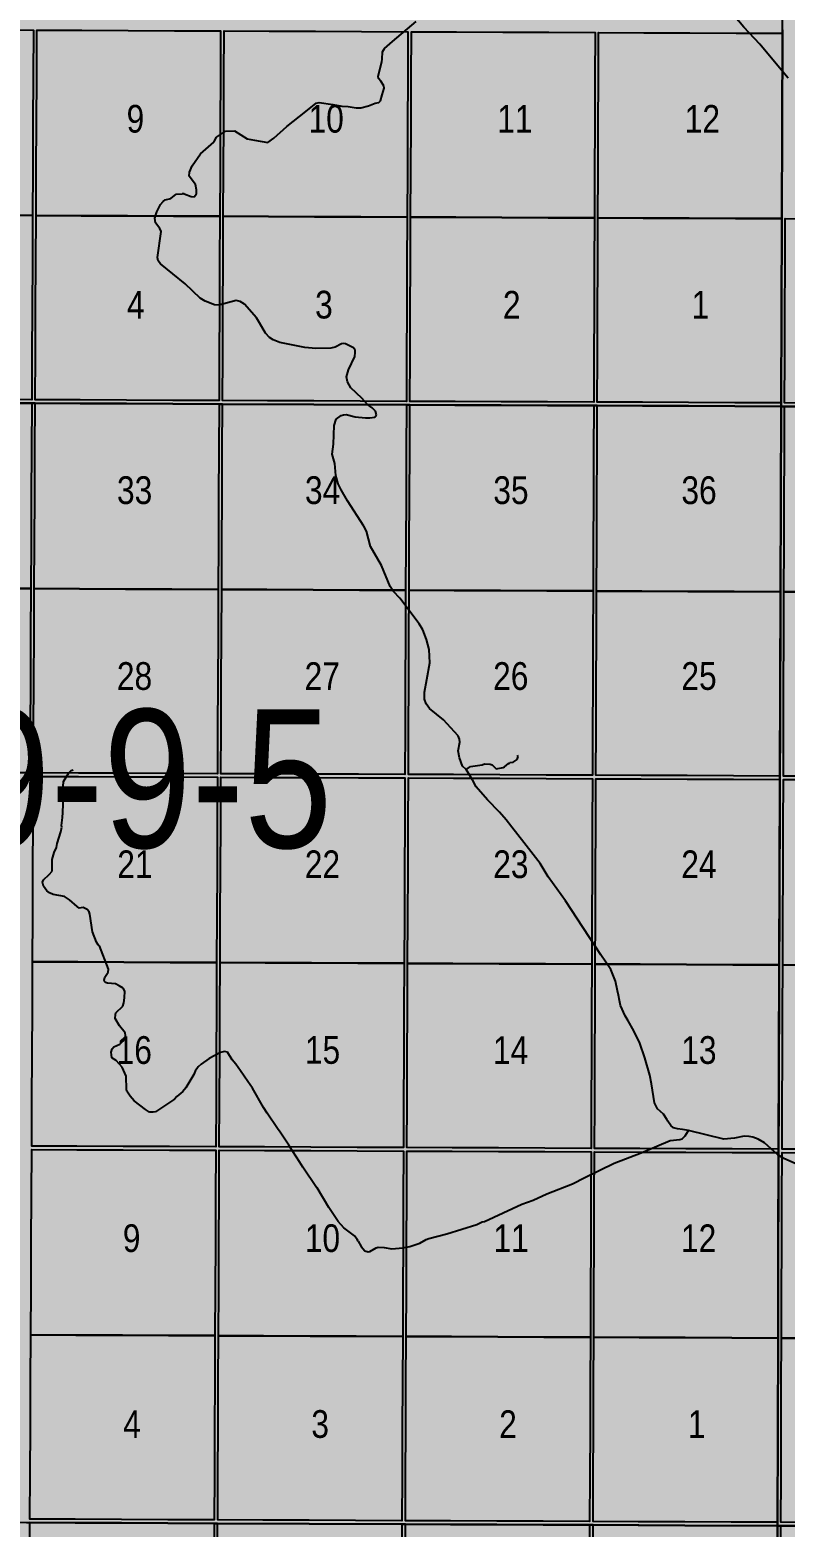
# Model space of a CAD drawing. Extents: x 639460 to 650829, y 5702863 to 5715975.
# Drawn here: x 644985.8 to 645204, y 5712213.6 to 5712646.2 of the extents above; entities that cross this region are included whole.
import ezdxf

# ---------------------------------------------------------------- set-up
doc = ezdxf.new("R2010")
doc.units = 0
doc.header["$LTSCALE"] = 5
doc.linetypes.add('DASHED2', pattern=[9.525, 6.35, -3.175])
doc.layers.add('Quarters', color=8, linetype='Continuous')
doc.layers.add('RoadSeg', color=57, linetype='DASHED2')
doc.layers.add('ROUTE-MAP-BACKGROUND-H', color=7, linetype='Continuous', true_color=0xf0ebff)
doc.styles.add('120', font='ARIALN.TTF', dxfattribs={"height": 13})

msp = doc.modelspace()

# ---------------------------------------------------------------- hatches: boundary and pattern name
at = {"layer": 'ROUTE-MAP-BACKGROUND-H'}
h = msp.add_hatch(color=256, dxfattribs=at)
h.dxf.hatch_style = 1
h.paths.add_polyline_path([(644722.08, 5712923.1), (644716.33, 5711989.96), (646823.87, 5711989.96), (646818.02, 5712923.32)])

# ---------------------------------------------------------------- linework, layer by layer
at = {"layer": 'Quarters'}
for points in [[(645230.27, 5712537.37), (645203.87, 5712537.43), (645202.87, 5712537.43), (645202.87, 5712538.44), (645202.96, 5712564.89), (645203.05, 5712591.67), (645203.14, 5712618.45), (645203.23, 5712645.24), (645203.24, 5712646.24), (645203.33, 5712672.69), (645203.42, 5712699.48), (645203.51, 5712726.26), (645203.59, 5712753.04), (645203.6, 5712754.05), (645203.68, 5712780.5), (645203.77, 5712807.28), (645203.86, 5712834.07), (645203.95, 5712860.66), (645204.95, 5712860.66)], [(645203.24, 5712646.24), (645203.23, 5712645.24), (645203.14, 5712618.45), (645203.05, 5712591.67), (645202.96, 5712564.89), (645202.87, 5712538.44), (645202.87, 5712537.43), (645202.87, 5712537.43), (645176.14, 5712537.54), (645149.74, 5712537.65), (645148.74, 5712537.65), (645122.01, 5712537.76), (645095.61, 5712537.88), (645094.61, 5712537.88), (645067.88, 5712537.99), (645041.48, 5712538.1), (645040.47, 5712538.11), (645013.75, 5712538.22), (644987.35, 5712538.33), (644986.35, 5712538.34), (644959.62, 5712538.45)], [(644959.62, 5712538.45), (644986.35, 5712538.34), (644987.35, 5712538.33), (645013.75, 5712538.22), (645040.47, 5712538.11), (645041.48, 5712538.1), (645067.88, 5712537.99), (645094.61, 5712537.88), (645095.61, 5712537.88), (645122.01, 5712537.76), (645148.74, 5712537.65), (645149.74, 5712537.65), (645176.14, 5712537.54), (645202.87, 5712537.43), (645202.78, 5712510.65), (645202.69, 5712483.87), (645202.6, 5712457.08), (645202.51, 5712430.63), (645202.51, 5712429.63), (645202.42, 5712402.85), (645202.33, 5712376.06), (645202.24, 5712349.28), (645202.15, 5712322.83), (645202.14, 5712321.83), (645202.06, 5712295.04), (645201.97, 5712268.26), (645201.88, 5712241.47), (645201.79, 5712215.02), (645201.78, 5712214.02), (645201.78, 5712214.02), (645175, 5712214.14), (645148.55, 5712214.25), (645147.55, 5712214.25), (645120.77, 5712214.37), (645094.32, 5712214.48), (645093.32, 5712214.48), (645066.53, 5712214.6), (645040.08, 5712214.71), (645039.08, 5712214.71), (645012.29, 5712214.83), (644985.84, 5712214.94)], [(645229.24, 5712213.96), (645202.79, 5712214.02), (645201.78, 5712214.02), (645201.79, 5712215.02), (645201.88, 5712241.47), (645201.97, 5712268.26), (645202.06, 5712295.04), (645202.14, 5712321.83), (645202.15, 5712322.83), (645202.24, 5712349.28), (645202.33, 5712376.06), (645202.42, 5712402.85), (645202.51, 5712429.63), (645202.51, 5712430.63), (645202.6, 5712457.08), (645202.69, 5712483.87), (645202.78, 5712510.65), (645202.87, 5712537.43), (645203.87, 5712537.43), (645230.27, 5712537.37)], [(644876.23, 5712188.62), (644876.37, 5712215.4), (644877.37, 5712215.4), (644903.82, 5712215.29), (644930.6, 5712215.18), (644931.61, 5712215.17), (644958.06, 5712215.06), (644984.84, 5712214.95), (644985.84, 5712214.94), (645012.29, 5712214.83), (645039.08, 5712214.71), (645040.08, 5712214.71), (645066.53, 5712214.6), (645093.32, 5712214.48), (645094.32, 5712214.48), (645120.77, 5712214.37), (645147.55, 5712214.25), (645148.55, 5712214.25), (645175, 5712214.14), (645201.78, 5712214.02), (645201.69, 5712187.24)], [(645201.69, 5712187.24), (645201.78, 5712214.02), (645202.79, 5712214.02), (645229.24, 5712213.96), (645256.02, 5712213.89), (645257.02, 5712213.89), (645283.47, 5712213.83), (645310.26, 5712213.77), (645311.26, 5712213.76), (645337.71, 5712213.7), (645364.49, 5712213.64)]]:
    msp.add_lwpolyline(points, dxfattribs=at)
for points in [[(644946.52, 5712592.74), (644933.5, 5712592.8), (644933.56, 5712606.19), (644933.63, 5712619.58), (644933.7, 5712632.97), (644933.76, 5712646.36), (644946.78, 5712646.31), (644960.14, 5712646.25), (644973.49, 5712646.19), (644986.85, 5712646.14), (644986.79, 5712632.75), (644986.72, 5712619.36), (644986.66, 5712605.96), (644986.6, 5712592.57), (644973.24, 5712592.63), (644959.88, 5712592.68), (644946.52, 5712592.74)], [(645000.63, 5712592.51), (644987.6, 5712592.57), (644987.67, 5712605.96), (644987.73, 5712619.35), (644987.79, 5712632.74), (644987.85, 5712646.13), (645000.87, 5712646.08), (645014.23, 5712646.02), (645027.58, 5712645.97), (645040.94, 5712645.91), (645040.88, 5712632.52), (645040.82, 5712619.13), (645040.77, 5712605.74), (645040.71, 5712592.34), (645027.35, 5712592.4), (645013.99, 5712592.46), (645000.63, 5712592.51)], [(645054.74, 5712592.28), (645041.71, 5712592.34), (645041.77, 5712605.73), (645041.83, 5712619.12), (645041.89, 5712632.51), (645041.94, 5712645.91), (645054.97, 5712645.85), (645068.33, 5712645.79), (645081.68, 5712645.74), (645095.04, 5712645.68), (645094.99, 5712632.29), (645094.93, 5712618.9), (645094.88, 5712605.51), (645094.83, 5712592.12), (645081.46, 5712592.17), (645068.1, 5712592.23), (645054.74, 5712592.28)], [(645108.86, 5712592.06), (645095.83, 5712592.11), (645095.88, 5712605.5), (645095.94, 5712618.89), (645095.99, 5712632.29), (645096.05, 5712645.68), (645109.07, 5712645.62), (645122.42, 5712645.56), (645135.78, 5712645.51), (645149.14, 5712645.45), (645149.09, 5712632.06), (645149.04, 5712618.67), (645148.99, 5712605.28), (645148.94, 5712591.89), (645135.58, 5712591.94), (645122.22, 5712592), (645108.86, 5712592.06)], [(645162.97, 5712591.83), (645149.94, 5712591.88), (645149.99, 5712605.27), (645150.04, 5712618.66), (645150.09, 5712632.06), (645150.14, 5712645.45), (645163.16, 5712645.4), (645176.52, 5712645.34), (645189.88, 5712645.29), (645203.23, 5712645.24), (645203.19, 5712631.85), (645203.14, 5712618.45), (645203.1, 5712605.06), (645203.05, 5712591.67), (645189.69, 5712591.72), (645176.33, 5712591.78), (645162.97, 5712591.83)], [(644946.26, 5712539.51), (644933.23, 5712539.56), (644933.29, 5712552.62), (644933.36, 5712566.01), (644933.43, 5712579.4), (644933.5, 5712592.8), (644946.52, 5712592.74), (644959.88, 5712592.68), (644973.24, 5712592.63), (644986.6, 5712592.57), (644986.54, 5712579.18), (644986.48, 5712565.79), (644986.41, 5712552.4), (644986.35, 5712539.34), (644972.99, 5712539.4), (644959.62, 5712539.45), (644946.26, 5712539.51)], [(645000.39, 5712539.28), (644987.36, 5712539.34), (644987.42, 5712552.39), (644987.48, 5712565.78), (644987.54, 5712579.18), (644987.6, 5712592.57), (645000.63, 5712592.51), (645013.99, 5712592.46), (645027.35, 5712592.4), (645040.71, 5712592.34), (645040.65, 5712578.95), (645040.59, 5712565.56), (645040.53, 5712552.17), (645040.48, 5712539.11), (645027.11, 5712539.17), (645013.75, 5712539.23), (645000.39, 5712539.28)], [(645054.51, 5712539.05), (645041.48, 5712539.11), (645041.54, 5712552.16), (645041.6, 5712565.56), (645041.66, 5712578.95), (645041.71, 5712592.34), (645054.74, 5712592.28), (645068.1, 5712592.23), (645081.46, 5712592.17), (645094.83, 5712592.12), (645094.77, 5712578.72), (645094.72, 5712565.33), (645094.67, 5712551.94), (645094.61, 5712538.88), (645081.25, 5712538.94), (645067.88, 5712539), (645054.51, 5712539.05)], [(645108.65, 5712538.82), (645095.62, 5712538.88), (645095.67, 5712551.94), (645095.72, 5712565.33), (645095.78, 5712578.72), (645095.83, 5712592.11), (645108.86, 5712592.06), (645122.22, 5712592), (645135.58, 5712591.94), (645148.94, 5712591.89), (645148.89, 5712578.49), (645148.84, 5712565.1), (645148.79, 5712551.71), (645148.74, 5712538.65), (645135.38, 5712538.71), (645122.01, 5712538.77), (645108.65, 5712538.82)], [(645162.78, 5712538.6), (645149.75, 5712538.65), (645149.8, 5712551.71), (645149.85, 5712565.1), (645149.89, 5712578.49), (645149.94, 5712591.88), (645162.97, 5712591.83), (645176.33, 5712591.78), (645189.69, 5712591.72), (645203.05, 5712591.67), (645203.01, 5712578.28), (645202.96, 5712564.89), (645202.92, 5712551.49), (645202.87, 5712538.44), (645189.51, 5712538.49), (645176.14, 5712538.54), (645162.78, 5712538.6)], [(645216.91, 5712538.4), (645203.88, 5712538.43), (645203.92, 5712551.49), (645203.97, 5712564.88), (645204.01, 5712578.28), (645204.06, 5712591.67), (645217.08, 5712591.64), (645230.44, 5712591.61), (645243.8, 5712591.58), (645257.16, 5712591.54), (645257.12, 5712578.15), (645257.08, 5712564.76), (645257.04, 5712551.37), (645257, 5712538.31), (645243.64, 5712538.34), (645230.27, 5712538.37), (645216.91, 5712538.4)], [(644945.99, 5712484.94), (644932.96, 5712485), (644933.02, 5712498.39), (644933.09, 5712511.78), (644933.16, 5712525.17), (644933.22, 5712538.56), (644946.25, 5712538.51), (644959.62, 5712538.45), (644972.98, 5712538.39), (644986.35, 5712538.34), (644986.28, 5712524.95), (644986.22, 5712511.55), (644986.16, 5712498.16), (644986.1, 5712484.77), (644972.73, 5712484.83), (644959.36, 5712484.89), (644945.99, 5712484.94)], [(645000.14, 5712484.71), (644987.1, 5712484.77), (644987.16, 5712498.16), (644987.23, 5712511.55), (644987.29, 5712524.94), (644987.35, 5712538.33), (645000.38, 5712538.28), (645013.75, 5712538.22), (645027.11, 5712538.16), (645040.47, 5712538.11), (645040.42, 5712524.72), (645040.36, 5712511.33), (645040.3, 5712497.94), (645040.24, 5712484.54), (645026.87, 5712484.6), (645013.5, 5712484.66), (645000.14, 5712484.71)], [(645054.28, 5712484.48), (645041.25, 5712484.54), (645041.3, 5712497.93), (645041.36, 5712511.32), (645041.42, 5712524.71), (645041.48, 5712538.1), (645054.51, 5712538.05), (645067.88, 5712537.99), (645081.24, 5712537.94), (645094.61, 5712537.88), (645094.56, 5712524.49), (645094.5, 5712511.1), (645094.45, 5712497.71), (645094.39, 5712484.32), (645081.02, 5712484.37), (645067.65, 5712484.43), (645054.28, 5712484.48)], [(645108.43, 5712484.26), (645095.4, 5712484.31), (645095.45, 5712497.7), (645095.51, 5712511.09), (645095.56, 5712524.48), (645095.61, 5712537.88), (645108.64, 5712537.82), (645122.01, 5712537.76), (645135.37, 5712537.71), (645148.74, 5712537.65), (645148.69, 5712524.26), (645148.64, 5712510.87), (645148.59, 5712497.48), (645148.54, 5712484.09), (645135.17, 5712484.14), (645121.8, 5712484.2), (645108.43, 5712484.26)], [(645162.58, 5712484.03), (645149.55, 5712484.08), (645149.6, 5712497.47), (645149.65, 5712510.86), (645149.69, 5712524.25), (645149.74, 5712537.65), (645162.77, 5712537.59), (645176.14, 5712537.54), (645189.5, 5712537.49), (645202.87, 5712537.43), (645202.82, 5712524.04), (645202.78, 5712510.65), (645202.73, 5712497.26), (645202.69, 5712483.87), (645189.32, 5712483.92), (645175.95, 5712483.97), (645162.58, 5712484.03)], [(645216.73, 5712483.83), (645203.69, 5712483.86), (645203.74, 5712497.26), (645203.78, 5712510.65), (645203.83, 5712524.04), (645203.87, 5712537.43), (645216.9, 5712537.4), (645230.27, 5712537.37), (645243.63, 5712537.34), (645257, 5712537.31), (645256.96, 5712523.91), (645256.92, 5712510.52), (645256.87, 5712497.13), (645256.83, 5712483.74), (645243.47, 5712483.77), (645230.1, 5712483.8), (645216.73, 5712483.83)], [(644945.73, 5712431.71), (644932.69, 5712431.77), (644932.76, 5712444.82), (644932.82, 5712458.21), (644932.89, 5712471.61), (644932.96, 5712485), (644945.99, 5712484.94), (644959.36, 5712484.89), (644972.73, 5712484.83), (644986.1, 5712484.77), (644986.04, 5712471.38), (644985.97, 5712457.99), (644985.91, 5712444.6), (644985.85, 5712431.54), (644972.48, 5712431.6), (644959.1, 5712431.66), (644945.73, 5712431.71)], [(644999.89, 5712431.48), (644986.85, 5712431.54), (644986.91, 5712444.59), (644986.98, 5712457.99), (644987.04, 5712471.38), (644987.1, 5712484.77), (645000.14, 5712484.71), (645013.5, 5712484.66), (645026.87, 5712484.6), (645040.24, 5712484.54), (645040.18, 5712471.15), (645040.13, 5712457.76), (645040.07, 5712444.37), (645040.01, 5712431.31), (645026.64, 5712431.37), (645013.27, 5712431.43), (644999.89, 5712431.48)], [(645054.06, 5712431.26), (645041.02, 5712431.31), (645041.07, 5712444.37), (645041.13, 5712457.76), (645041.19, 5712471.15), (645041.25, 5712484.54), (645054.28, 5712484.48), (645067.65, 5712484.43), (645081.02, 5712484.37), (645094.39, 5712484.32), (645094.34, 5712470.92), (645094.29, 5712457.53), (645094.23, 5712444.14), (645094.18, 5712431.09), (645080.81, 5712431.14), (645067.43, 5712431.2), (645054.06, 5712431.26)], [(645108.22, 5712431.03), (645095.19, 5712431.08), (645095.24, 5712444.14), (645095.29, 5712457.53), (645095.34, 5712470.92), (645095.4, 5712484.31), (645108.43, 5712484.26), (645121.8, 5712484.2), (645135.17, 5712484.14), (645148.54, 5712484.09), (645148.49, 5712470.69), (645148.44, 5712457.3), (645148.39, 5712443.91), (645148.35, 5712430.86), (645134.97, 5712430.91), (645121.6, 5712430.97), (645108.22, 5712431.03)], [(645162.39, 5712430.8), (645149.35, 5712430.85), (645149.4, 5712443.91), (645149.45, 5712457.3), (645149.5, 5712470.69), (645149.55, 5712484.08), (645162.58, 5712484.03), (645175.95, 5712483.97), (645189.32, 5712483.92), (645202.69, 5712483.87), (645202.64, 5712470.47), (645202.6, 5712457.08), (645202.55, 5712443.69), (645202.51, 5712430.63), (645189.14, 5712430.69), (645175.76, 5712430.74), (645162.39, 5712430.8)], [(645216.55, 5712430.6), (645203.51, 5712430.63), (645203.56, 5712443.69), (645203.6, 5712457.08), (645203.65, 5712470.47), (645203.69, 5712483.86), (645216.73, 5712483.83), (645230.1, 5712483.8), (645243.47, 5712483.77), (645256.83, 5712483.74), (645256.79, 5712470.35), (645256.75, 5712456.96), (645256.71, 5712443.56), (645256.67, 5712430.51), (645243.3, 5712430.54), (645229.93, 5712430.57), (645216.55, 5712430.6)], [(644999.64, 5712376.92), (644986.6, 5712376.97), (644986.66, 5712390.36), (644986.72, 5712403.75), (644986.79, 5712417.14), (644986.85, 5712430.53), (644999.89, 5712430.48), (645013.26, 5712430.42), (645026.63, 5712430.37), (645040.01, 5712430.31), (645039.95, 5712416.92), (645039.89, 5712403.53), (645039.83, 5712390.14), (645039.78, 5712376.75), (645026.4, 5712376.8), (645013.02, 5712376.86), (644999.64, 5712376.92)], [(645053.83, 5712376.69), (645040.78, 5712376.74), (645040.84, 5712390.13), (645040.9, 5712403.52), (645040.95, 5712416.92), (645041.01, 5712430.31), (645054.05, 5712430.25), (645067.43, 5712430.2), (645080.8, 5712430.14), (645094.18, 5712430.08), (645094.12, 5712416.69), (645094.07, 5712403.3), (645094.02, 5712389.91), (645093.96, 5712376.52), (645080.58, 5712376.57), (645067.2, 5712376.63), (645053.83, 5712376.69)], [(645108.01, 5712376.46), (645094.97, 5712376.51), (645095.02, 5712389.9), (645095.07, 5712403.3), (645095.13, 5712416.69), (645095.18, 5712430.08), (645108.22, 5712430.02), (645121.59, 5712429.97), (645134.97, 5712429.91), (645148.34, 5712429.85), (645148.29, 5712416.46), (645148.24, 5712403.07), (645148.19, 5712389.68), (645148.15, 5712376.29), (645134.77, 5712376.34), (645121.39, 5712376.4), (645108.01, 5712376.46)], [(645162.19, 5712376.23), (645149.15, 5712376.28), (645149.2, 5712389.67), (645149.25, 5712403.07), (645149.3, 5712416.46), (645149.35, 5712429.85), (645162.39, 5712429.79), (645175.76, 5712429.74), (645189.13, 5712429.68), (645202.51, 5712429.63), (645202.46, 5712416.24), (645202.42, 5712402.85), (645202.37, 5712389.45), (645202.33, 5712376.06), (645188.95, 5712376.12), (645175.57, 5712376.17), (645162.19, 5712376.23)], [(645216.37, 5712376.03), (645203.33, 5712376.06), (645203.38, 5712389.45), (645203.42, 5712402.84), (645203.47, 5712416.24), (645203.51, 5712429.63), (645216.55, 5712429.6), (645229.92, 5712429.57), (645243.3, 5712429.53), (645256.67, 5712429.5), (645256.63, 5712416.11), (645256.59, 5712402.72), (645256.55, 5712389.33), (645256.51, 5712375.94), (645243.13, 5712375.97), (645229.75, 5712376), (645216.37, 5712376.03)], [(644999.4, 5712323.69), (644986.35, 5712323.74), (644986.41, 5712336.8), (644986.47, 5712350.19), (644986.54, 5712363.58), (644986.6, 5712376.97), (644999.64, 5712376.92), (645013.02, 5712376.86), (645026.4, 5712376.8), (645039.78, 5712376.75), (645039.72, 5712363.36), (645039.66, 5712349.96), (645039.6, 5712336.57), (645039.55, 5712323.52), (645026.16, 5712323.57), (645012.78, 5712323.63), (644999.4, 5712323.69)], [(645053.6, 5712323.46), (645040.55, 5712323.51), (645040.61, 5712336.57), (645040.67, 5712349.96), (645040.72, 5712363.35), (645040.78, 5712376.74), (645053.83, 5712376.69), (645067.2, 5712376.63), (645080.58, 5712376.57), (645093.96, 5712376.52), (645093.91, 5712363.13), (645093.86, 5712349.74), (645093.8, 5712336.34), (645093.75, 5712323.29), (645080.37, 5712323.34), (645066.98, 5712323.4), (645053.6, 5712323.46)], [(645107.8, 5712323.23), (645094.75, 5712323.28), (645094.81, 5712336.34), (645094.86, 5712349.73), (645094.91, 5712363.12), (645094.97, 5712376.51), (645108.01, 5712376.46), (645121.39, 5712376.4), (645134.77, 5712376.34), (645148.15, 5712376.29), (645148.1, 5712362.9), (645148.05, 5712349.5), (645148, 5712336.11), (645147.95, 5712323.06), (645134.57, 5712323.11), (645121.19, 5712323.17), (645107.8, 5712323.23)], [(645162, 5712323), (645148.95, 5712323.05), (645149, 5712336.11), (645149.05, 5712349.5), (645149.1, 5712362.89), (645149.15, 5712376.28), (645162.19, 5712376.23), (645175.57, 5712376.17), (645188.95, 5712376.12), (645202.33, 5712376.06), (645202.28, 5712362.67), (645202.24, 5712349.28), (645202.19, 5712335.89), (645202.15, 5712322.83), (645188.77, 5712322.89), (645175.38, 5712322.94), (645162, 5712323)], [(645216.2, 5712322.8), (645203.15, 5712322.83), (645203.2, 5712335.88), (645203.24, 5712349.28), (645203.29, 5712362.67), (645203.33, 5712376.06), (645216.37, 5712376.03), (645229.75, 5712376), (645243.13, 5712375.97), (645256.51, 5712375.94), (645256.47, 5712362.54), (645256.43, 5712349.15), (645256.39, 5712335.76), (645256.35, 5712322.7), (645242.97, 5712322.73), (645229.58, 5712322.77), (645216.2, 5712322.8)], [(644999.15, 5712269.12), (644986.1, 5712269.17), (644986.16, 5712282.57), (644986.22, 5712295.96), (644986.28, 5712309.35), (644986.35, 5712322.74), (644999.39, 5712322.68), (645012.78, 5712322.63), (645026.16, 5712322.57), (645039.54, 5712322.51), (645039.49, 5712309.12), (645039.43, 5712295.73), (645039.37, 5712282.34), (645039.31, 5712268.95), (645025.92, 5712269.01), (645012.54, 5712269.06), (644999.15, 5712269.12)], [(645053.37, 5712268.89), (645040.32, 5712268.94), (645040.37, 5712282.34), (645040.43, 5712295.73), (645040.49, 5712309.12), (645040.55, 5712322.51), (645053.6, 5712322.45), (645066.98, 5712322.4), (645080.36, 5712322.34), (645093.75, 5712322.28), (645093.69, 5712308.89), (645093.64, 5712295.5), (645093.59, 5712282.11), (645093.53, 5712268.72), (645080.14, 5712268.78), (645066.76, 5712268.83), (645053.37, 5712268.89)], [(645107.59, 5712268.66), (645094.54, 5712268.71), (645094.59, 5712282.11), (645094.64, 5712295.5), (645094.7, 5712308.89), (645094.75, 5712322.28), (645107.8, 5712322.22), (645121.18, 5712322.17), (645134.56, 5712322.11), (645147.95, 5712322.05), (645147.9, 5712308.66), (645147.85, 5712295.27), (645147.8, 5712281.88), (645147.75, 5712268.49), (645134.36, 5712268.54), (645120.98, 5712268.6), (645107.59, 5712268.66)], [(645161.81, 5712268.43), (645148.75, 5712268.48), (645148.8, 5712281.87), (645148.85, 5712295.27), (645148.9, 5712308.66), (645148.95, 5712322.05), (645162, 5712321.99), (645175.38, 5712321.94), (645188.76, 5712321.88), (645202.14, 5712321.83), (645202.1, 5712308.43), (645202.06, 5712295.04), (645202.01, 5712281.65), (645201.97, 5712268.26), (645188.58, 5712268.31), (645175.19, 5712268.37), (645161.81, 5712268.43)], [(645216.02, 5712268.22), (645202.97, 5712268.26), (645203.01, 5712281.65), (645203.06, 5712295.04), (645203.1, 5712308.43), (645203.15, 5712321.82), (645216.2, 5712321.79), (645229.58, 5712321.76), (645242.96, 5712321.73), (645256.34, 5712321.7), (645256.3, 5712308.31), (645256.26, 5712294.91), (645256.22, 5712281.52), (645256.18, 5712268.13), (645242.8, 5712268.16), (645229.41, 5712268.19), (645216.02, 5712268.22)], [(644998.91, 5712215.89), (644985.85, 5712215.95), (644985.91, 5712229), (644985.97, 5712242.39), (644986.03, 5712255.78), (644986.1, 5712269.17), (644999.15, 5712269.12), (645012.54, 5712269.06), (645025.92, 5712269.01), (645039.31, 5712268.95), (645039.25, 5712255.56), (645039.2, 5712242.17), (645039.14, 5712228.78), (645039.08, 5712215.72), (645025.69, 5712215.78), (645012.3, 5712215.83), (644998.91, 5712215.89)], [(645053.14, 5712215.66), (645040.09, 5712215.71), (645040.14, 5712228.77), (645040.2, 5712242.16), (645040.26, 5712255.55), (645040.32, 5712268.94), (645053.37, 5712268.89), (645066.76, 5712268.83), (645080.14, 5712268.78), (645093.53, 5712268.72), (645093.48, 5712255.33), (645093.43, 5712241.94), (645093.37, 5712228.54), (645093.32, 5712215.49), (645079.93, 5712215.55), (645066.54, 5712215.6), (645053.14, 5712215.66)], [(645107.38, 5712215.43), (645094.32, 5712215.48), (645094.38, 5712228.54), (645094.43, 5712241.93), (645094.48, 5712255.32), (645094.54, 5712268.71), (645107.59, 5712268.66), (645120.98, 5712268.6), (645134.36, 5712268.54), (645147.75, 5712268.49), (645147.7, 5712255.1), (645147.65, 5712241.7), (645147.6, 5712228.31), (645147.55, 5712215.26), (645134.16, 5712215.31), (645120.77, 5712215.37), (645107.38, 5712215.43)], [(645161.61, 5712215.2), (645148.56, 5712215.25), (645148.61, 5712228.31), (645148.66, 5712241.7), (645148.7, 5712255.09), (645148.75, 5712268.48), (645161.81, 5712268.43), (645175.19, 5712268.37), (645188.58, 5712268.31), (645201.97, 5712268.26), (645201.92, 5712254.87), (645201.88, 5712241.47), (645201.83, 5712228.08), (645201.79, 5712215.02), (645188.4, 5712215.08), (645175, 5712215.14), (645161.61, 5712215.2)], [(645215.85, 5712214.99), (645202.79, 5712215.02), (645202.84, 5712228.08), (645202.88, 5712241.47), (645202.92, 5712254.86), (645202.97, 5712268.26), (645216.02, 5712268.22), (645229.41, 5712268.19), (645242.8, 5712268.16), (645256.18, 5712268.13), (645256.14, 5712254.74), (645256.1, 5712241.35), (645256.06, 5712227.95), (645256.02, 5712214.9), (645242.63, 5712214.93), (645229.24, 5712214.96), (645215.85, 5712214.99)], [(644998.65, 5712161.32), (644985.59, 5712161.38), (644985.66, 5712174.77), (644985.72, 5712188.16), (644985.78, 5712201.55), (644985.84, 5712214.94), (644998.9, 5712214.89), (645012.29, 5712214.83), (645025.69, 5712214.77), (645039.08, 5712214.71), (645039.02, 5712201.32), (645038.96, 5712187.93), (645038.9, 5712174.54), (645038.84, 5712161.15), (645025.45, 5712161.21), (645012.05, 5712161.27), (644998.65, 5712161.32)], [(645052.91, 5712161.09), (645039.85, 5712161.15), (645039.91, 5712174.54), (645039.96, 5712187.93), (645040.02, 5712201.32), (645040.08, 5712214.71), (645053.14, 5712214.66), (645066.53, 5712214.6), (645079.92, 5712214.54), (645093.32, 5712214.48), (645093.26, 5712201.09), (645093.21, 5712187.7), (645093.15, 5712174.31), (645093.1, 5712160.92), (645079.7, 5712160.98), (645066.31, 5712161.03), (645052.91, 5712161.09)], [(645107.17, 5712160.86), (645094.1, 5712160.92), (645094.16, 5712174.31), (645094.21, 5712187.7), (645094.27, 5712201.09), (645094.32, 5712214.48), (645107.38, 5712214.42), (645120.77, 5712214.37), (645134.16, 5712214.31), (645147.55, 5712214.25), (645147.5, 5712200.86), (645147.45, 5712187.47), (645147.4, 5712174.08), (645147.35, 5712160.69), (645133.96, 5712160.75), (645120.56, 5712160.8), (645107.17, 5712160.86)], [(645161.42, 5712160.63), (645148.36, 5712160.68), (645148.41, 5712174.08), (645148.46, 5712187.47), (645148.5, 5712200.86), (645148.55, 5712214.25), (645161.61, 5712214.19), (645175, 5712214.14), (645188.39, 5712214.08), (645201.78, 5712214.02), (645201.74, 5712200.63), (645201.69, 5712187.24), (645201.65, 5712173.85), (645201.6, 5712160.45), (645188.21, 5712160.51), (645174.81, 5712160.57), (645161.42, 5712160.63)], [(645215.67, 5712160.42), (645202.61, 5712160.45), (645202.65, 5712173.84), (645202.7, 5712187.23), (645202.74, 5712200.63), (645202.79, 5712214.02), (645215.84, 5712213.99), (645229.24, 5712213.96), (645242.63, 5712213.92), (645256.02, 5712213.89), (645255.98, 5712200.5), (645255.94, 5712187.11), (645255.9, 5712173.72), (645255.86, 5712160.33), (645242.46, 5712160.36), (645229.07, 5712160.39), (645215.67, 5712160.42)]]:
    msp.add_lwpolyline(points, close=True, dxfattribs=at)
at = {"layer": 'RoadSeg'}
for p, q in [((645030.37, 5712598.79), (645029.8, 5712598.81)), ((645077.58, 5712555.25), (645076.99, 5712555.5)), ((645170.1, 5712330.91), (645169.95, 5712331.31)), ((645080.65, 5712296.21), (645080.4, 5712296.72))]:
    msp.add_line(p, q, dxfattribs=at)
for points in [[(645201.47, 5712636.39), (645196.76, 5712642.12), (645192.1, 5712646.99), (645190.59, 5712648.86), (645188.07, 5712652.83), (645179.7, 5712663.97), (645177.2, 5712668.5), (645174.41, 5712671.05), (645169.17, 5712677.63), (645158.12, 5712694.41), (645157.37, 5712695.83), (645156.89, 5712696.45), (645156.61, 5712697.06), (645156.6, 5712698.03)], [(645030.37, 5712598.79), (645032.4, 5712598.02), (645033.25, 5712597.99), (645033.97, 5712598.8), (645033.92, 5712600.04), (645033.64, 5712601.49), (645031.88, 5712603.92), (645031.94, 5712605.07), (645032.7, 5712606.94), (645035.09, 5712610.4), (645038.93, 5712613.77), (645039.73, 5712615.19), (645042.35, 5712616.9), (645044.95, 5712617.06), (645048.65, 5712614.68), (645050.71, 5712614.31), (645054.62, 5712613.64), (645056.33, 5712614.89), (645060.11, 5712618.25), (645065.57, 5712622.65), (645068.49, 5712625.03), (645069.36, 5712625.18), (645073.4, 5712624.67), (645075.92, 5712624.17), (645077.79, 5712624.03), (645080.05, 5712623.69), (645081.4, 5712623.65), (645083.68, 5712624.24), (645085.58, 5712625.06), (645086.61, 5712625.19), (645087.1, 5712625.7), (645087.64, 5712627.48), (645088.14, 5712629.39), (645088.11, 5712630.08), (645087.2, 5712631.39), (645086.58, 5712632.17), (645086.47, 5712632.86), (645087.55, 5712636.94), (645087.63, 5712637.76), (645087.72, 5712639.84), (645088.26, 5712640.84), (645090.61, 5712642.89), (645097.46, 5712648.61)], [(645204.87, 5712632.26), (645201.47, 5712636.39)], [(645076.99, 5712555.5), (645076.32, 5712555.62), (645075.85, 5712555.5), (645074.03, 5712554.52), (645072.79, 5712554.22), (645068.42, 5712554.12), (645065.23, 5712554.41), (645058.08, 5712555.88), (645056.12, 5712556.68), (645055.06, 5712557.33), (645053.89, 5712558.58), (645052.19, 5712561.58), (645051.3, 5712563.01), (645047.83, 5712566.93), (645046.56, 5712567.74), (645045.4, 5712568.01), (645040.46, 5712566.68), (645039.2, 5712566.72), (645036.43, 5712567.87), (645035.03, 5712568.67), (645030.68, 5712572.83), (645023.52, 5712578.63), (645022.88, 5712579.45), (645022.71, 5712580.46), (645023.72, 5712587.96), (645023.42, 5712588.83), (645022.16, 5712590.5), (645021.9, 5712591.81), (645022.46, 5712593.66), (645023.58, 5712595.79), (645024.31, 5712596.67), (645024.95, 5712597.12), (645026.54, 5712597.5), (645028.09, 5712598.71), (645029.8, 5712598.81)], [(645111.91, 5712432.5), (645110.77, 5712433.51), (645109.97, 5712435.87), (645109.58, 5712437.9), (645110.02, 5712440.46), (645109.99, 5712441.29), (645109.56, 5712442.29), (645105.36, 5712446.88), (645101.29, 5712450.16), (645100.27, 5712451.52), (645099.87, 5712452.87), (645099.79, 5712454.83), (645100.5, 5712458.51), (645101.41, 5712463.3), (645101.15, 5712467.19), (645100.37, 5712470.07), (645099.32, 5712472.84), (645098.33, 5712474.56), (645092.75, 5712482.02), (645090.88, 5712483.94), (645089.95, 5712485.43), (645087.43, 5712491.47), (645084.22, 5712496.93), (645083.08, 5712501.39), (645082.33, 5712502.81), (645077.58, 5712510.18), (645075.73, 5712513.3), (645074.89, 5712515.09), (645074.26, 5712517.5), (645073.9, 5712520.88), (645073.2, 5712523.6), (645073.58, 5712526.49), (645073.71, 5712531.91), (645074.34, 5712533.71), (645075.75, 5712534.78), (645076.43, 5712535.03), (645077.16, 5712535.04), (645079.81, 5712534.43), (645082.76, 5712534.11), (645084.03, 5712534.11), (645085.47, 5712534.33), (645085.95, 5712534.99), (645085.68, 5712536.03), (645084.75, 5712536.99), (645083.41, 5712537.99), (645081.7, 5712539.81), (645078.52, 5712542.76), (645077.58, 5712544.54), (645077.33, 5712545.96), (645077.87, 5712547.98), (645079.71, 5712551.86), (645079.85, 5712552.99), (645079.77, 5712553.69), (645079.35, 5712554.33), (645077.58, 5712555.25)], [(645111.91, 5712432.5), (645113.17, 5712433.43), (645116.54, 5712433.86), (645117.19, 5712434.14), (645118.85, 5712434.09), (645119.34, 5712433.85), (645120.58, 5712432.75), (645122.52, 5712433.06), (645122.99, 5712433.28), (645124.09, 5712434.28), (645124.42, 5712434.33), (645124.49, 5712434.56), (645125.5, 5712434.67), (645126.62, 5712435.4), (645126.91, 5712436.26), (645126.72, 5712436.67)], [(645080.4, 5712296.72), (645079.66, 5712297.77), (645076.56, 5712300.06), (645074.85, 5712301.94), (645072.21, 5712305.99), (645068.87, 5712311.61), (645068.64, 5712311.72), (645064.71, 5712317.63), (645063.72, 5712319.12), (645062.9, 5712320.48), (645061.62, 5712322.48), (645060.66, 5712323.94), (645058.14, 5712327.71), (645057.37, 5712328.77), (645054.4, 5712333.22), (645053.32, 5712334.85), (645050.15, 5712340.47), (645048.77, 5712342.41), (645046.63, 5712345.5), (645045.35, 5712347.4), (645044.26, 5712348.64), (645042.89, 5712350.81), (645042.03, 5712351.03), (645040.92, 5712350.76), (645037.67, 5712348.99), (645035.29, 5712347.36), (645034.47, 5712346.59), (645033.57, 5712345.35), (645033.24, 5712344.42), (645030.93, 5712340.59), (645030, 5712339.45), (645028.26, 5712338), (645027.6, 5712337.26), (645022.13, 5712333.62), (645021.46, 5712333.47), (645020.43, 5712333.53), (645019.19, 5712334.27), (645016, 5712336.83), (645014.77, 5712338.16), (645013.84, 5712339.59), (645013.72, 5712340.02), (645013.64, 5712343.89), (645012.51, 5712346.52), (645010.8, 5712348.44), (645009.54, 5712349.17), (645009.37, 5712350.04), (645009.31, 5712350.83), (645009.57, 5712351.82), (645010.11, 5712352.37), (645011.82, 5712353.18), (645012.73, 5712354.01), (645013.39, 5712354.86), (645013.48, 5712355.62), (645013.33, 5712356.39), (645011.76, 5712358.45), (645010.46, 5712360.59), (645010.55, 5712361.7), (645010.67, 5712362.17), (645012.65, 5712364.11), (645012.98, 5712365.1), (645013.19, 5712366.56), (645013.22, 5712368.52), (645012.74, 5712369.3), (645011.63, 5712370), (645010.58, 5712370.56), (645008.22, 5712370.76), (645007.72, 5712370.95), (645007.43, 5712371.25), (645007.31, 5712371.66), (645007.5, 5712372.55), (645008.44, 5712373.99), (645008.57, 5712374.85), (645005.9, 5712381.56), (645005.54, 5712381.87), (645005.06, 5712382.68), (645003.92, 5712385.65), (645003.16, 5712390.7), (645002.92, 5712391.44), (645002.4, 5712392.05), (645001.25, 5712392.65), (645000.09, 5712392.5), (644999.46, 5712392.97), (644997.25, 5712394.9), (644995.82, 5712395.84), (644992.57, 5712396.4), (644991.52, 5712396.9), (644990.77, 5712397.45), (644989.77, 5712398.78), (644989.51, 5712399.99), (644989.76, 5712400.62), (644991.37, 5712402.17), (644992.31, 5712403.19), (644992.27, 5712404.67), (644992.26, 5712406.54), (644992.85, 5712408.55), (644993.49, 5712410.03), (644993.69, 5712411.16), (644994.79, 5712414.53), (644995.03, 5712415.89), (644994.94, 5712416.32), (644995.24, 5712418.65), (644995.32, 5712420.11), (644995.45, 5712422.47), (644995.39, 5712426.04), (644995.58, 5712429.06), (644997.05, 5712431.52), (644997.8, 5712432.23), (644998.34, 5712432.41)], [(645169.95, 5712331.31), (645168.89, 5712332.94), (645167.14, 5712334.46), (645166.29, 5712336.21), (645165.45, 5712341.73), (645164.92, 5712344.21), (645163.53, 5712349.18), (645162.09, 5712353.42), (645160.33, 5712357.04), (645158.68, 5712359.92), (645157.82, 5712361.31), (645156.44, 5712364.31), (645156.19, 5712365.74), (645155.87, 5712367.31), (645155.63, 5712368.6), (645155.01, 5712371.32), (645153.68, 5712374.69), (645150.8, 5712378.97), (645140.53, 5712394.62), (645135.6, 5712401.5), (645133.28, 5712405.39), (645128.56, 5712411.43), (645125.05, 5712415.89), (645123.45, 5712417.97), (645121.48, 5712420.16), (645118.02, 5712423.73), (645114.74, 5712427.51), (645113.69, 5712429.58), (645111.91, 5712432.5)], [(645176.09, 5712328.2), (645174.4, 5712328.48), (645172.97, 5712328.66), (645171.81, 5712329.02), (645171.03, 5712329.68), (645170.1, 5712330.91)], [(645080.65, 5712296.21), (645081.54, 5712294.69), (645082.6, 5712293.49), (645083.56, 5712293.16), (645084.03, 5712293.28), (645085.83, 5712294.36), (645086.43, 5712294.48), (645088.19, 5712294.43), (645090.42, 5712294.07), (645093.59, 5712294.31), (645095.57, 5712294.72), (645098.52, 5712295.66), (645100.29, 5712296.71), (645101.06, 5712296.99), (645106.26, 5712298.37), (645114.97, 5712301.05), (645116.52, 5712301.81), (645117.16, 5712301.92), (645127.97, 5712306.91), (645131.2, 5712308.11), (645135.15, 5712309.9), (645142.56, 5712312.85), (645146.18, 5712314.61), (645154.63, 5712318.79), (645162.44, 5712321.73), (645170.84, 5712325.35), (645173.61, 5712325.64), (645174.25, 5712325.86), (645175.11, 5712326.66), (645176.09, 5712328.2)], [(645263.37, 5712326.94), (645259.46, 5712324.49), (645257.47, 5712323.42), (645254.03, 5712322.05), (645252.29, 5712321.63), (645241.31, 5712320.92), (645236.35, 5712320), (645231.95, 5712318.79), (645226.15, 5712318.86), (645219.08, 5712317.3), (645215.51, 5712317.03), (645210.59, 5712317.48), (645208.97, 5712317.86), (645206.96, 5712318.65), (645203.67, 5712320.17), (645201.9, 5712321.22), (645198.11, 5712324.67), (645196.24, 5712325.75), (645194.72, 5712326.3), (645193.66, 5712326.53), (645192.23, 5712326.6), (645189.38, 5712325.98), (645186.34, 5712325.71), (645176.09, 5712328.2)]]:
    msp.add_lwpolyline(points, dxfattribs=at)

# ---------------------------------------------------------------- texts
at = {"layer": 'RoadSeg', "style": '120'}
for s, height, p in [('9', 8, (645013.77, 5712616.53)), ('10', 8.004, (645066.33, 5712616.52)), ('11', 8.004, (645120.84, 5712616.5)), ('12', 8.004, (645175.02, 5712616.49)), ('4', 8, (645013.87, 5712562.81)), ('3', 8, (645068.23, 5712562.83)), ('2', 8, (645122.49, 5712562.79)), ('1', 8, (645177, 5712562.81)), ('33', 8.004, (645010.99, 5712509.22)), ('34', 8.004, (645065.3, 5712509.22)), ('35', 8.004, (645119.71, 5712509.22)), ('36', 8.004, (645174.05, 5712509.21)), ('28', 8.004, (645010.96, 5712455.53)), ('27', 8.004, (645065.19, 5712455.49)), ('26', 8.004, (645119.66, 5712455.52)), ('25', 8.004, (645174.05, 5712455.53)), ('21', 8.004, (645011.07, 5712401.13)), ('22', 8.004, (645065.25, 5712401.13)), ('23', 8.004, (645119.69, 5712401.16)), ('24', 8.004, (645174.01, 5712401.13)), ('16', 8.004, (645010.89, 5712347.46)), ('15', 8.004, (645065.28, 5712347.49)), ('14', 8.004, (645119.6, 5712347.45)), ('13', 8.004, (645174.01, 5712347.47)), ('9', 8, (645012.68, 5712293.12)), ('10', 8.004, (645065.25, 5712293.11)), ('11', 8.004, (645119.75, 5712293.09)), ('12', 8.004, (645173.93, 5712293.07)), ('4', 8, (645012.78, 5712239.4)), ('3', 8, (645067.14, 5712239.42)), ('2', 8, (645121.41, 5712239.38)), ('1', 8, (645175.91, 5712239.4))]:
    msp.add_text(s, height=height, dxfattribs=at).set_placement(p)
msp.add_text('29-9-5', height=39.983, rotation=359.9576, dxfattribs=at).set_placement((644940.84, 5712409.98))

doc.saveas('drawing.dxf')
